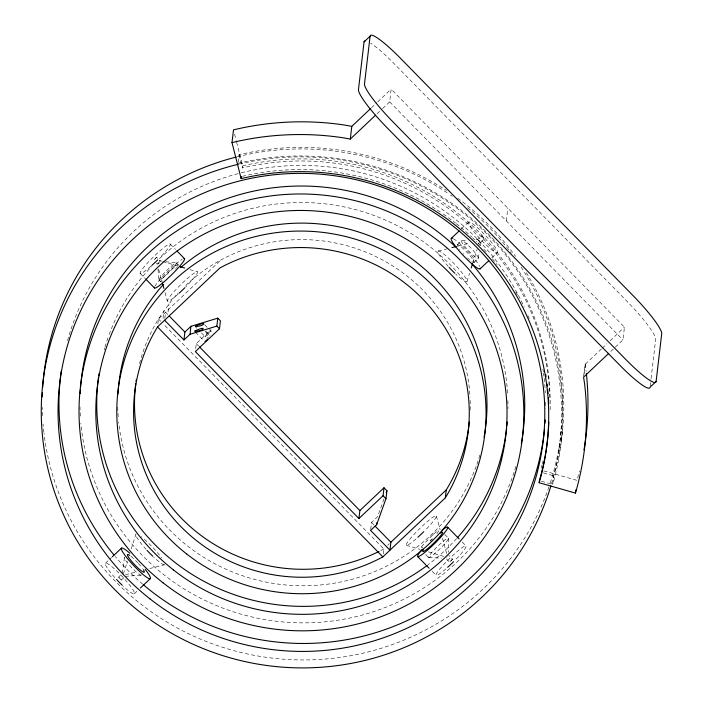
<?xml version="1.0" encoding="UTF-8"?>
<svg xmlns="http://www.w3.org/2000/svg" width="703" height="703" viewBox="0 0 703 703"><rect width="100%" height="100%" fill="white"/><g stroke="black" fill="none" stroke-linecap="round" stroke-linejoin="round"><path stroke-width="0.53" stroke-dasharray="3.52 2.64" d="M157.867 323.96L158.447 318.986L170.952 301.323A167.885 164.801 6.7 0 1 178.07 293.133M163.017 318.6L163.948 310.647M164.845 318.248L165.548 312.281L167.78 314.557M168.043 311.877L168.984 303.924M195.689 348.609L196.278 343.635L211.067 329.654M238.168 162.279L239.046 154.765A261.481 256.683 6.7 0 1 446.59 190.583M549.843 397.652A247.632 243.089 6.7 0 0 242.403 167.973L242.649 165.908L236.454 141.54M382.59 108.578L389.673 101.882L391.167 89.149L624.457 327.203L622.955 339.936L609.571 352.581M370.709 529.438L371.527 522.478L377.564 516.775L384.04 498.752M383.197 553.902L383.785 548.929L163.817 324.461M506.318 220.909L507.812 208.176M541.442 481.239L552.699 484.455L553.709 475.861A261.481 256.683 6.7 0 0 525.774 271.709M558.736 451.15L559.667 443.198M560.695 434.551L561.627 426.598M561.381 440.553L562.391 431.958M601.408 348.987L585.072 364.418L583.701 376.087L585.511 364.005M650.187 386.105L650.952 379.594M651.083 378.513L655.671 339.461A41.969 6.186 46.6 0 0 627.445 301.754L394.163 63.701A41.969 6.186 46.6 0 0 370.657 43.208M122.357 573.314L124.413 557.62M478.409 258.238L479.226 251.964M480.052 245.681L480.439 242.438L477.609 239.521L481.485 235.821L482.32 236.34L484.376 238.862L480.421 242.597L477.583 239.521L473.409 239.828M157.498 264.082C164.265 255.778 157.296 268.985 155.222 261.753M452.53 559.149L449.542 562.092L452.547 559.175L448.751 555.291M123.684 577.813L121.285 580.045L118.526 577.286L121.593 574.017M481.467 235.865L484.376 238.862M123.403 573.903L127.331 561.398M131.268 548.894L135.855 534.315M466.968 281.543L469.586 273.212M472.864 262.799L477.126 249.266M478.761 244.055L479.604 240.742L476.283 241.437M421.387 546.749L430.842 536.732M121.329 580.037L118.456 576.978M371.483 107.761L376.993 102.55M377.783 101.803L391.167 89.149M139.563 363.592A167.885 164.801 6.7 0 1 158.447 318.986L220.927 259.952M377.072 113.789L381.799 109.325M105.503 563.235L111.592 557.479M461.493 228.73L468.532 222.078M457.381 244.749L461.599 240.751M474.077 262.456L478.304 258.467A12.171 1.793 46.6 0 0 466.968 244.178A12.171 1.793 46.6 0 0 464.586 246.191A12.171 1.793 46.6 0 0 478.304 258.467M134.291 593.78L138.096 590.177M491.845 257.79L497.32 252.623A20.985 3.093 46.6 0 0 477.776 227.983A20.985 3.093 46.6 0 0 473.681 231.445A20.985 3.093 46.6 0 0 497.32 252.623M387.731 545.203L389.304 543.718M602.199 348.231L606.97 343.732M610.151 340.727L624.457 327.203M433.9 533.832L434.419 533.375A11.652 1.353 -46.3 0 1 438.013 530.818M438.233 251.068L448.804 248.396M458.321 245.988L469.947 243.045M125.477 574.694L137.103 571.75M149.783 568.534L164.581 564.79M437.995 530.827L438.268 530.818A11.652 1.353 -46.3 0 1 438.022 531.96L437.609 532.628A11.661 1.353 -46.3 0 1 436.458 534.236M461.853 240.681L467.108 240.294M125.213 576.346L140.969 575.177M428.804 557.602L441.537 558.077M165.732 261.744L176.268 262.957M156.699 257.272L153.711 260.207L156.716 257.298L160.504 261.147M543.753 470.878L576.952 480.351A285.409 280.163 6.7 0 0 579.5 470.984M543.472 472.934L553.709 475.861M159.502 260.549L161.611 261.173M162.657 261.49L177.367 265.857M189.977 269.601L197.332 271.78M406.404 545.326L420.069 549.377M428.47 551.873L446.335 557.18M421.202 547.567L421.563 547.637A11.749 1.476 -42.6 0 0 422.863 547.066M389.673 101.882L622.955 339.936M170.231 244.09L175.495 249.46M462.231 542.066L466.063 545.976M444.771 534.438L448.417 538.164A13.849 1.678 -44.4 0 1 434.41 553.859A13.849 1.678 -44.4 0 1 432.688 551.477A13.849 1.678 -44.4 0 1 448.417 538.164M176.462 263.045A12.171 1.476 -44.4 0 1 164.151 276.833A12.171 1.476 -44.4 0 1 162.639 274.741A12.171 1.476 -44.4 0 1 176.462 263.045L178.211 264.829M446.51 558.999L449.542 562.092M204.705 324.804L208.932 329.118M209.38 329.487L211.049 331.271M159.036 280.04L160.785 281.824M425.675 554.526L428.593 557.505M205.935 331.324L210.259 335.726M205.127 331.385L209.441 335.788M195.355 326.719L196.866 328.266M201.427 332.914L205.214 336.781M140.187 273.397L145.451 278.766M432.196 571.372L436.027 575.282M195.548 332.264L203.896 340.779M196.278 343.635L198.58 345.99M371.527 522.478L374.506 525.51M158.447 318.986L160.75 321.333M436.378 516.081L440.148 529.79M442.468 538.226L447.398 556.152M158.667 269.381L161.857 280.989M165.047 292.589L167.358 301.025M234.574 134.124L236.19 140.477M239.046 154.765L242.403 167.973M585.072 364.418L586.126 371.421M157.99 269.354L159.001 279.943M448.461 538.27L448.707 552.163M543.138 460.773A247.632 243.089 6.7 0 1 542.347 463.857M542.075 464.885A247.632 243.089 6.7 0 1 540.932 468.971M242.649 165.908A247.632 243.089 6.7 0 1 550.097 410.429M242.447 176.312A247.632 243.089 6.7 0 1 442.415 213.484M443.303 214.09A247.632 243.089 6.7 0 1 455.421 223.018M456.265 223.686A247.632 243.089 6.7 0 1 471.731 236.999M472.513 237.737A247.632 243.089 6.7 0 1 474.841 239.96M477.899 242.974A247.632 243.089 6.7 0 1 480.896 246.032M483.849 249.152A247.632 243.089 6.7 0 1 487.451 253.115M492.355 258.792A247.632 243.089 6.7 0 1 497.074 264.609M515.738 291.965A247.632 243.089 6.7 0 1 517.865 295.673M527.953 315.665A247.632 243.089 6.7 0 1 529.236 318.591M238.045 163.351A261.481 256.683 6.7 0 1 552.699 484.455M457.644 198.22A261.481 256.683 6.7 0 1 515.519 256.349M479.85 455.105A184.678 181.286 6.7 0 1 476.511 465.368M476.151 466.388A184.678 181.286 6.7 0 1 280.031 584.351A184.678 181.286 6.7 0 1 118.684 422.116M118.201 416.747A184.678 181.286 6.7 0 1 117.752 407.046M383.785 548.929A167.885 164.801 6.7 0 1 379.91 550.959M185.715 285.418A167.885 164.801 6.7 0 1 364.145 251.437A167.885 164.801 6.7 0 1 469.999 397.177M470.131 400.411A167.885 164.801 6.7 0 1 470.122 410.121M432.468 538.92A11.661 1.353 -46.3 0 1 431.95 539.473M431.422 540.036A11.661 1.353 -46.3 0 1 430.359 541.134M430.886 536.714A11.661 1.353 -46.3 0 1 433.944 533.814M206.902 338.565A4.2 0.51 -44.4 0 1 208.466 337.089M142.753 584.219A243.44 238.967 6.7 0 1 115.292 556.565M67.523 340.674A243.44 238.967 6.7 0 1 240.303 173.061M241.322 172.797A243.44 238.967 6.7 0 1 524.218 307.123M542.883 369.005A243.44 238.967 6.7 0 1 543.349 372.107M543.498 373.144A243.44 238.967 6.7 0 1 543.902 376.246M544.157 378.319A243.44 238.967 6.7 0 1 545.387 392.872M545.704 402.248A243.44 238.967 6.7 0 1 545.713 408.505M521.108 267.061A260.224 255.444 6.7 0 1 549.324 485.808M548.99 486.801A260.224 255.444 6.7 0 1 275.611 658.483A260.224 255.444 6.7 0 1 43.999 433.417M43.876 432.371A260.224 255.444 6.7 0 1 43.05 424.05M42.496 415.701A260.224 255.444 6.7 0 1 42.224 407.345M237.254 156.787A260.224 255.444 6.7 0 1 448.804 193.887M450.561 195.074A260.224 255.444 6.7 0 1 452.301 196.278M467.539 207.745A260.224 255.444 6.7 0 1 511.424 253.265M239.415 163.992A260.224 255.444 6.7 0 1 551.53 483.787M448.224 266.428A20.985 3.093 46.6 0 1 440.772 251.973A20.985 3.093 46.6 0 1 464.657 276.341A20.985 3.093 46.6 0 1 455.764 274.126M453.33 238.73A20.985 3.093 46.6 0 1 467.618 251.103A20.985 3.093 46.6 0 1 479.683 266.411M457.635 246.173A12.171 1.793 46.6 0 1 466.827 252.157A12.171 1.793 46.6 0 1 472.917 262.228M472.275 261.85A12.171 1.793 46.6 0 1 471.906 261.613M469.718 259.917A12.171 1.793 46.6 0 1 469.226 259.486M468.716 259.038A12.171 1.793 46.6 0 1 467.653 258.063M463.813 254.178A12.171 1.793 46.6 0 1 463.277 253.598M459.947 249.644A12.171 1.793 46.6 0 1 459.56 249.134M458.022 246.885A12.171 1.793 46.6 0 1 457.811 246.516M164.335 564.817A20.985 3.093 46.6 0 1 153.693 557.11M146.145 549.412A20.985 3.093 46.6 0 1 136.162 534.052M141.11 536.617A20.985 3.093 46.6 0 1 141.865 537.206M144.343 539.271A20.985 3.093 46.6 0 1 160.337 556.24M161.013 557.128A20.985 3.093 46.6 0 1 161.646 557.98M114.765 577.488A20.985 3.093 46.6 0 1 108.614 564.281A20.985 3.093 46.6 0 1 132.278 588.675A20.985 3.093 46.6 0 1 123.218 586.205M141.321 574.711A12.171 1.793 46.6 0 1 131.769 567.699A12.171 1.793 46.6 0 1 124.765 557.321M130.951 556.31A12.171 1.793 46.6 0 1 137.797 562.822M138.333 563.402A12.171 1.793 46.6 0 1 142.419 568.367M416 538.911A20.985 2.54 -44.4 0 1 409.612 539.456A20.985 2.54 -44.4 0 1 434.094 516.503A20.985 2.54 -44.4 0 1 424.744 530.712M445.746 568.973A20.985 2.54 -44.4 0 1 439.357 569.518A20.985 2.54 -44.4 0 1 463.848 546.565A20.985 2.54 -44.4 0 1 454.498 560.783M430.183 540.765A20.985 2.54 -44.4 0 1 432.152 538.841M456.669 538.542A205.663 201.884 6.7 0 1 428.022 564.799M104.123 349.98A205.663 201.884 6.7 0 1 104.685 348.02M104.975 347.045A205.663 201.884 6.7 0 1 108.807 335.463M109.158 334.514A205.663 201.884 6.7 0 1 151.505 266.595M159.467 258.634A205.663 201.884 6.7 0 1 377.089 216.638A205.663 201.884 6.7 0 1 507.61 393.513M507.909 400.622A205.663 201.884 6.7 0 1 507.935 408.759M515.87 466.449A222.447 218.361 6.7 0 1 280.919 621.751A222.447 218.361 6.7 0 1 80.863 423.241M80.327 416.106A222.447 218.361 6.7 0 1 79.984 406.923M150.855 266.279A20.985 2.54 -44.4 0 1 142.92 268.388A20.985 2.54 -44.4 0 1 167.463 245.013A20.985 2.54 -44.4 0 1 159.616 257.931M154.792 286.534A20.985 2.54 -44.4 0 1 167.015 272.21A20.985 2.54 -44.4 0 1 182.297 259.266M161.787 281.639A12.171 1.476 -44.4 0 1 168.052 272.676A12.171 1.476 -44.4 0 1 178.14 265.426M177.481 266.569A12.171 1.476 -44.4 0 1 176.936 267.316M176.62 267.729A12.171 1.476 -44.4 0 1 176.277 268.168M175.899 268.634A12.171 1.476 -44.4 0 1 175.495 269.108M162.736 281.059A12.171 1.476 -44.4 0 1 162.393 281.288M178.087 294.074A20.985 2.54 -44.4 0 1 170.354 295.937A20.985 2.54 -44.4 0 1 195.074 272.579A20.985 2.54 -44.4 0 1 185.9 286.692M206.568 335.937A4.2 0.51 -44.4 0 0 211.172 330.972A4.2 0.51 -44.4 0 0 206.726 334.558A4.2 0.51 -44.4 0 0 206.568 335.937"/><path stroke-width="1.05" d="M164.616 320.234L183.966 339.988L184.898 332.036L190.935 326.333L217.789 318.151L220.408 320.832L219.477 328.784L195.337 351.588L358.925 518.524L383.065 495.72L384.005 487.759L386.922 490.738L385.982 498.691L376.632 524.728L370.595 530.431L389.945 550.177L390.886 542.224L446.256 489.894A167.885 164.801 6.7 0 0 469.323 421.958M183.966 339.988L190.003 334.285L190.935 326.333M575.827 489.903L575.449 493.084L539.148 482.715A247.632 243.089 6.7 0 0 241.155 178.632L231.999 142.612L233.501 129.879A285.409 280.163 6.7 0 1 344.698 125.064L351.79 126.364L370.692 108.499M219.477 328.784L216.849 326.104L217.789 318.151M241.155 178.632L241.393 176.567M231.999 142.612A285.409 280.163 6.7 0 1 343.205 137.788L350.296 139.089L351.79 126.364M364.066 41.899L358.46 89.624A41.969 6.186 46.6 0 0 386.685 127.331L619.967 365.384A41.969 6.186 46.6 0 0 650.064 387.186L656.101 381.483L661.708 333.758A41.969 6.186 46.6 0 0 633.482 296.051L400.192 57.998A41.969 6.186 46.6 0 0 370.103 36.196L364.066 41.899A41.969 6.186 46.6 0 1 365.296 40.853M370.103 36.196L364.497 83.921A41.969 6.186 46.6 0 0 392.722 121.628L626.004 359.681A41.969 6.186 46.6 0 0 656.101 381.483M358.925 518.524L359.866 510.571L384.005 487.759M376.632 524.728L376.861 522.742M445.324 497.856A167.885 164.801 6.7 0 0 422.108 298.353A167.885 164.801 6.7 0 0 219.986 267.913L157.516 326.948A167.885 164.801 6.7 0 0 180.724 526.442A167.885 164.801 6.7 0 0 382.845 556.89L445.324 497.856L446.256 489.894M539.148 482.715L539.386 480.65A247.632 243.089 6.7 0 0 548.024 434.858M471.221 268.01L472.53 263.845M386.202 492.741L386.922 490.738M350.296 139.089L375.499 115.274M112.348 556.758L121.487 548.129M451.335 238.335L459.147 230.944M140.38 588.024L150.275 578.666M480.123 268.871L488.717 260.751M608.78 353.328L583.578 377.142L584.632 384.154A285.409 280.163 6.7 0 1 575.449 493.084M190.003 334.285L216.849 326.104M451.976 247.588L456.203 246.516M179.467 266.481L184.722 268.036M176.998 250.997L184.52 258.669M447.688 527.224L459.173 538.946M383.065 495.72L385.982 498.691M146.206 279.539L154.475 287.975M417.652 556.53L429.138 568.252M169.265 316.078L184.898 332.036M199.344 346.772L359.866 510.571M375.253 526.275L390.886 542.224M157.516 326.948L382.845 556.89M162.437 283.098L163.887 288.371M545.721 374.567A247.632 243.089 6.7 0 1 546.055 376.667M547.101 384.031A247.632 243.089 6.7 0 1 547.356 386.14M547.699 389.304A247.632 243.089 6.7 0 1 548.094 393.531M548.419 397.766A247.632 243.089 6.7 0 1 548.762 404.12M548.806 422.151A247.632 243.089 6.7 0 1 548.112 433.795M586.364 373.565A285.409 280.163 6.7 0 1 583.991 449.885M180.513 267.694A184.678 181.286 6.7 0 1 393.109 246.92A184.678 181.286 6.7 0 1 484.077 437.266M117.981 394.102A184.678 181.286 6.7 0 1 163.448 284.407M378.935 551.451A167.885 164.801 6.7 0 1 206.287 539.21A167.885 164.801 6.7 0 1 135.749 383.715M136.031 381.571A167.885 164.801 6.7 0 1 136.338 379.444M207.499 339.391A4.2 0.51 -44.4 0 1 204.933 341.465M544.517 429.322A243.44 238.967 6.7 0 1 392.626 626.795A243.44 238.967 6.7 0 1 143.553 584.914M113.948 554.948A243.44 238.967 6.7 0 1 61.187 371.281M545.282 419.972A243.44 238.967 6.7 0 1 545.071 423.092M550.932 485.791A260.224 255.444 6.7 0 1 113.605 588.411A260.224 255.444 6.7 0 1 238.379 164.238M42.277 396.896A260.224 255.444 6.7 0 1 42.417 392.722M42.69 387.502A260.224 255.444 6.7 0 1 236.226 157.05M454.832 273.239A20.985 3.093 46.6 0 1 449.147 267.439M480.307 268.186A20.985 3.093 46.6 0 1 462.89 255.101A20.985 3.093 46.6 0 1 452.433 238.335M152.762 556.222A20.985 3.093 46.6 0 1 147.068 550.414M122.278 585.309A20.985 3.093 46.6 0 1 116.593 579.509M145.134 569.298A20.985 3.093 46.6 0 1 145.626 576.557A20.985 3.093 46.6 0 1 123.675 553.489A20.985 3.093 46.6 0 1 129.853 553.252M143.342 569.72A12.171 1.793 46.6 0 1 140.67 570.361A12.171 1.793 46.6 0 1 129.466 558.595A12.171 1.793 46.6 0 1 129.703 555.388M423.777 531.688A20.985 2.54 -44.4 0 1 417.89 537.25M453.523 561.75A20.985 2.54 -44.4 0 1 447.644 567.312M442.222 530.044A20.985 2.54 -44.4 0 1 443.927 533.515A20.985 2.54 -44.4 0 1 422.134 554.447A20.985 2.54 -44.4 0 1 422.336 549.148M440.359 533.076A13.849 1.678 -44.4 0 1 434.313 542.619A13.849 1.678 -44.4 0 1 423.338 549.948M506.661 428.022A205.663 201.884 6.7 0 1 457.354 537.777M427.196 565.414A205.663 201.884 6.7 0 1 199.643 578.947A205.663 201.884 6.7 0 1 98.42 377.836M98.692 375.824A205.663 201.884 6.7 0 1 98.991 373.811M507.267 421.949A205.663 201.884 6.7 0 1 506.881 426M472.038 263.968A222.447 218.361 6.7 0 1 521.31 443.619M80.186 393.654A222.447 218.361 6.7 0 1 80.406 389.576M80.555 387.538A222.447 218.361 6.7 0 1 222.218 200.364A222.447 218.361 6.7 0 1 455.632 246.832M157.692 259.864A20.985 2.54 -44.4 0 1 151.804 265.426M183.931 258.546A20.985 2.54 -44.4 0 1 171.005 275.409A20.985 2.54 -44.4 0 1 154.475 287.29M184.933 287.659A20.985 2.54 -44.4 0 1 179.045 293.221M195.399 326.306C203.773 327.088 209.037 319.698 195.399 326.306M194.836 331.078C203.211 331.86 208.475 324.478 194.836 331.078M186.541 553.867A184.678 181.286 6.7 0 0 484.033 439.902A184.678 181.286 6.7 0 0 233.686 243.423A184.678 181.286 6.7 0 0 186.541 553.867M149.985 598.877A243.44 238.967 6.7 0 0 542.136 448.655A243.44 238.967 6.7 0 0 212.13 189.661A243.44 238.967 6.7 0 0 149.985 598.877M163.043 582.805A222.447 218.361 6.7 0 0 521.38 445.526A222.447 218.361 6.7 0 0 219.828 208.861A222.447 218.361 6.7 0 0 163.043 582.805M173.483 569.94A205.663 201.884 6.7 0 0 504.78 443.031A205.663 201.884 6.7 0 0 225.988 224.222A205.663 201.884 6.7 0 0 173.483 569.94"/></g></svg>
